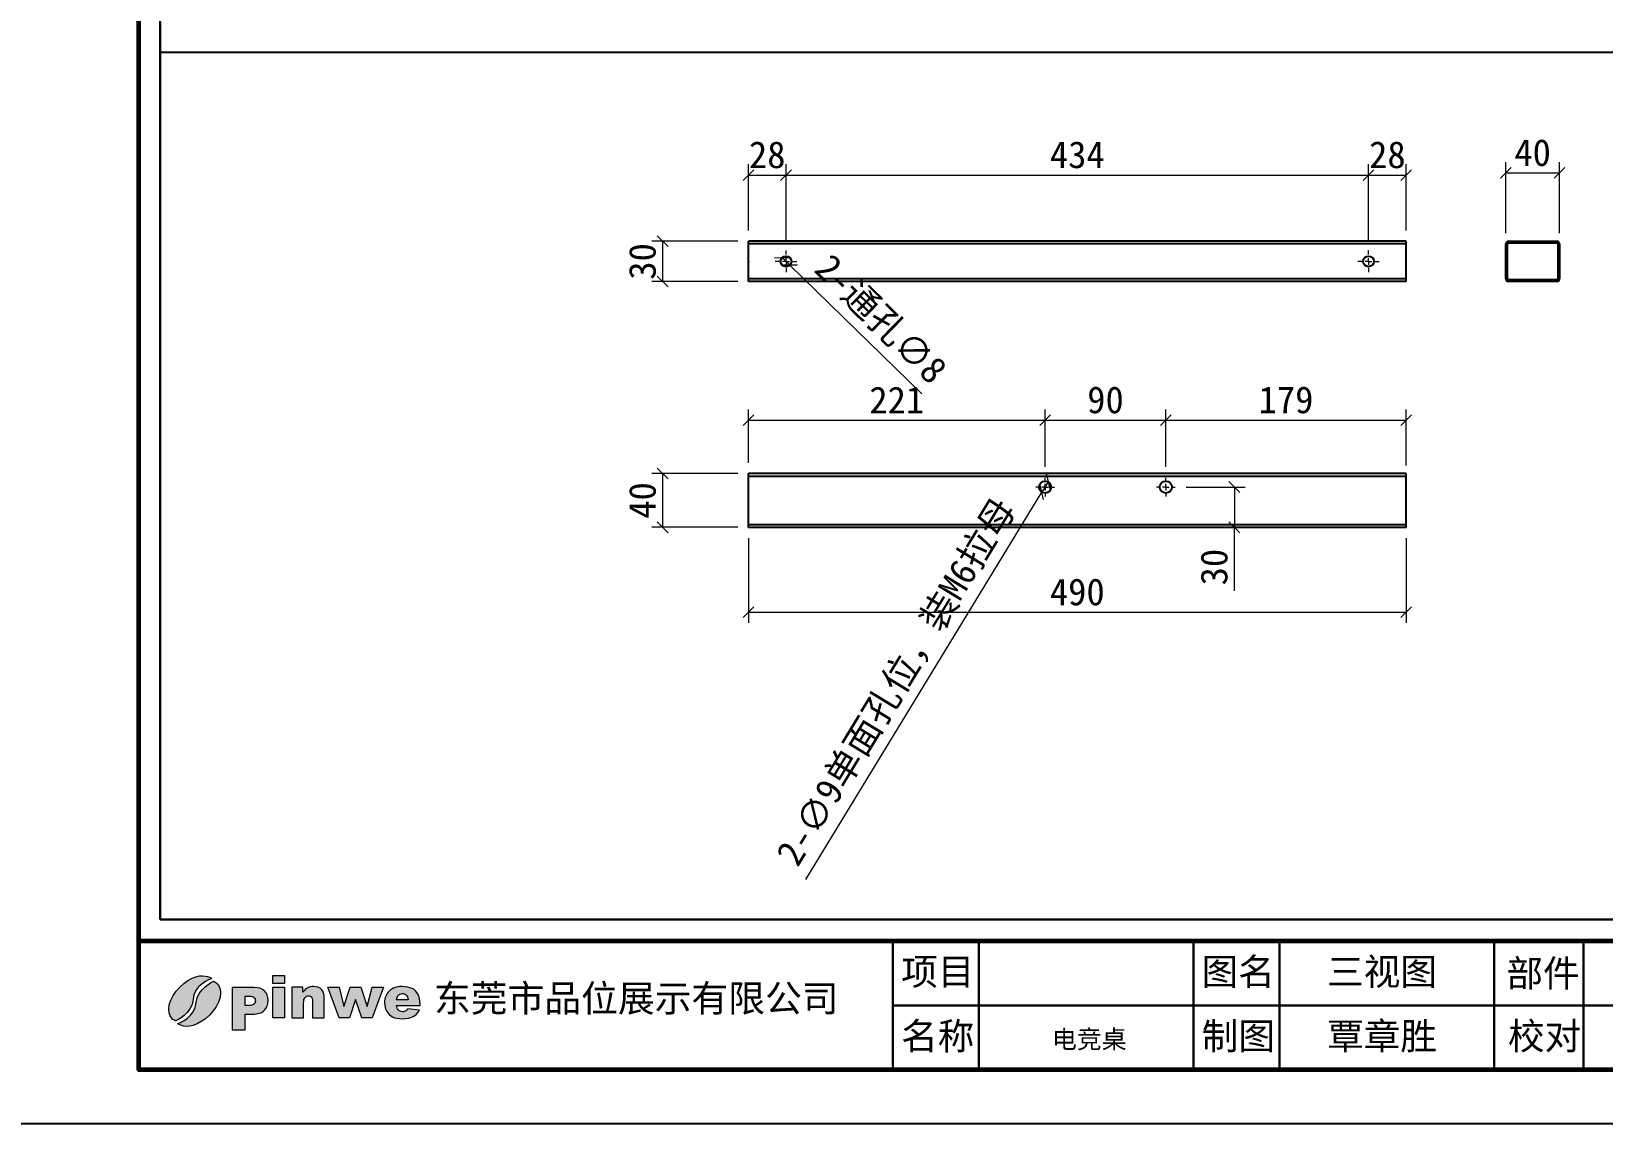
# Model space of a CAD drawing. Header units: inches. Extents: x 21728 to 86065, y -20660 to 1996.
# Drawn here: x 79017 to 80188, y -10313 to -9500 of the extents above; entities that cross this region are included whole.
import ezdxf

# ---------------------------------------------------------------- set-up
doc = ezdxf.new("R2010")
doc.units = ezdxf.units.IN
doc.header["$MEASUREMENT"] = 0
doc.layers.add('_U+56FE_U+5C42 1', color=7, linetype='Continuous')
doc.layers.add('图框', color=5, linetype='Continuous', lineweight=60)
doc.layers.add('轮廓线', color=7, linetype='Continuous', lineweight=30)
doc.styles.get("Standard").update_dxf_attribs({"font": 'arial.ttf'})
doc.styles.add('宋体', font='')
doc.styles.add('样式 1', font='')
doc.styles.get('宋体').set_extended_font_data('SimSun')
doc.styles.get('样式 1').set_extended_font_data('SimSun')
doc.dimstyles.new('1-8', dxfattribs={"dimscale": 8, "dimtxt": 2.5, "dimasz": 1, "dimexe": 1, "dimexo": 1, "dimtad": 1, "dimdec": 1, "dimdsep": 46, "dimtxsty": '宋体', "dimblk": 'OBLIQUE', "dimcen": 2.5, "dimclrd": 3, "dimclre": 3, "dimclrt": 256, "dimadec": 0, "dimazin": 0, "dimtfac": 1, "dimtdec": 1, "dimtmove": 1, "dimatfit": 3, "dimfxl": 0, "dimlwd": 9, "dimlwe": 9, "dimarcsym": 0})

# ---------------------------------------------------------------- blocks, each defined once
blk = doc.blocks.new('SW_CENTERMARKSYMBOL_0')
at = {"color": 0, "linetype": 'Continuous', "lineweight": 18}
for p, q in [((-5, 0), (-8, 0)), ((0, 0), (-2.5, 0)), ((0, 5), (0, 8)), ((0, 0), (0, 2.5)), ((0, 0), (0, -2.5)), ((0, 0), (2.5, 0)), ((5, 0), (8, 0)), ((0, -5), (0, -8))]:
    blk.add_line(p, q, dxfattribs=at)
blk = doc.blocks.new('SW_CENTERMARKSYMBOL_1')
at = {"color": 0, "linetype": 'Continuous', "lineweight": 18}
for p, q in [((-5, 0), (-8, 0)), ((0, 0), (-2.5, 0)), ((0, 5), (0, 8)), ((0, 0), (0, 2.5)), ((0, 0), (0, -2.5)), ((0, 0), (2.5, 0)), ((5, 0), (8, 0)), ((0, -5), (0, -8))]:
    blk.add_line(p, q, dxfattribs=at)
blk = doc.blocks.new('SW_CENTERMARKSYMBOL_2')
at = {"color": 0, "linetype": 'Continuous', "lineweight": 18}
for p, q in [((-5, 0), (-7, 0)), ((0, 0), (-2.5, 0)), ((0, 5), (0, 7)), ((0, 0), (0, 2.5)), ((0, 0), (0, -2.5)), ((0, 0), (2.5, 0)), ((5, 0), (7, 0)), ((0, -5), (0, -7))]:
    blk.add_line(p, q, dxfattribs=at)
blk = doc.blocks.new('SW_CENTERMARKSYMBOL_3')
at = {"color": 0, "linetype": 'Continuous', "lineweight": 18}
for p, q in [((-5, 0), (-7, 0)), ((0, 0), (-2.5, 0)), ((0, 5), (0, 7)), ((0, 0), (0, 2.5)), ((0, 0), (0, -2.5)), ((0, 0), (2.5, 0)), ((5, 0), (7, 0)), ((0, -5), (0, -7))]:
    blk.add_line(p, q, dxfattribs=at)
blk = doc.blocks.new('_Oblique')
at = {"color": 0, "linetype": 'ByBlock', "lineweight": -2}
blk.add_line((-0.5, -0.5), (0.5, 0.5), dxfattribs=at)
blk = doc.blocks.new('*D271')
at = {"color": 3, "lineweight": 9, "transparency": 16777216}
for p, q in [((79551.4, -9877.4), (79551.4, -9940.6)), ((80041.4, -9877.4), (80041.4, -9940.6)), ((79551.4, -9932.6), (80041.4, -9932.6))]:
    blk.add_line(p, q, dxfattribs=at)
at = {"layer": 'Defpoints', "color": 0, "transparency": 16777216}
for p in [(79551.4, -9869.4), (80041.4, -9869.4), (80041.4, -9932.6)]:
    blk.add_point(p, dxfattribs=at)
at = {"color": 3, "lineweight": 9, "transparency": 16777216, "xscale": 8, "yscale": 8, "zscale": 8, "rotation": 180}
blk.add_blockref('_Oblique', (79551.4, -9932.6), dxfattribs=at)
at = {"color": 3, "lineweight": 9, "transparency": 16777216, "xscale": 8, "yscale": 8, "zscale": 8}
blk.add_blockref('_Oblique', (80041.4, -9932.6), dxfattribs=at)
at = {"transparency": 16777216, "insert": (79796.4, -9917.6), "char_height": 20, "attachment_point": 5, "style": '宋体'}
blk.add_mtext('490', dxfattribs=at)
blk = doc.blocks.new('*D272')
at = {"color": 3, "lineweight": 9, "transparency": 16777216}
for p, q in [((79543.4, -9829.4), (79479.5, -9829.4)), ((79487.5, -9869.4), (79487.5, -9829.4)), ((79543.4, -9869.4), (79479.5, -9869.4))]:
    blk.add_line(p, q, dxfattribs=at)
at = {"layer": 'Defpoints', "color": 0, "transparency": 16777216}
for p in [(79487.5, -9829.4), (79551.4, -9829.4), (79551.4, -9869.4)]:
    blk.add_point(p, dxfattribs=at)
at = {"color": 3, "lineweight": 9, "transparency": 16777216, "xscale": 8, "yscale": 8, "zscale": 8}
for p, rotation in [((79487.5, -9829.4), 90), ((79487.5, -9869.4), 270)]:
    blk.add_blockref('_Oblique', p, dxfattribs=dict(at, rotation=rotation))
at = {"transparency": 16777216, "insert": (79472.5, -9849.4), "char_height": 20, "attachment_point": 5, "rotation": 90, "style": '宋体'}
blk.add_mtext('40', dxfattribs=at)
blk = doc.blocks.new('*D273')
at = {"color": 3, "lineweight": 9, "transparency": 16777216}
for p, q in [((79543.4, -9656.4), (79479.5, -9656.4)), ((79487.5, -9686.4), (79487.5, -9656.4)), ((79543.4, -9686.4), (79479.5, -9686.4))]:
    blk.add_line(p, q, dxfattribs=at)
at = {"layer": 'Defpoints', "color": 0, "transparency": 16777216}
for p in [(79487.5, -9656.4), (79551.4, -9656.4), (79551.4, -9686.4)]:
    blk.add_point(p, dxfattribs=at)
at = {"color": 3, "lineweight": 9, "transparency": 16777216, "xscale": 8, "yscale": 8, "zscale": 8}
for p, rotation in [((79487.5, -9656.4), 90), ((79487.5, -9686.4), 270)]:
    blk.add_blockref('_Oblique', p, dxfattribs=dict(at, rotation=rotation))
at = {"transparency": 16777216, "insert": (79472.5, -9671.4), "char_height": 20, "attachment_point": 5, "rotation": 90, "style": '宋体'}
blk.add_mtext('30', dxfattribs=at)
blk = doc.blocks.new('*D246')
at = {"color": 3, "lineweight": 9, "transparency": 16777216}
for p, q in [((79551.4, -9648.4), (79551.4, -9599.1)), ((79551.4, -9607.1), (79579.4, -9607.1)), ((79579.4, -9655.4), (79579.4, -9599.1))]:
    blk.add_line(p, q, dxfattribs=at)
at = {"layer": 'Defpoints', "color": 0, "transparency": 16777216}
for p in [(79579.4, -9607.1), (79551.4, -9656.4), (79579.4, -9663.4)]:
    blk.add_point(p, dxfattribs=at)
at = {"color": 3, "lineweight": 9, "transparency": 16777216, "xscale": 8, "yscale": 8, "zscale": 8, "rotation": 180}
blk.add_blockref('_Oblique', (79551.4, -9607.1), dxfattribs=at)
at = {"color": 3, "lineweight": 9, "transparency": 16777216, "xscale": 8, "yscale": 8, "zscale": 8}
blk.add_blockref('_Oblique', (79579.4, -9607.1), dxfattribs=at)
at = {"transparency": 16777216, "insert": (79565.4, -9592.1), "char_height": 20, "attachment_point": 5, "style": '宋体'}
blk.add_mtext('28', dxfattribs=at)
blk = doc.blocks.new('*D247')
at = {"color": 3, "lineweight": 9, "transparency": 16777216}
for p, q in [((79579.4, -9655.4), (79579.4, -9599.1)), ((79579.4, -9607.1), (80013.4, -9607.1)), ((80013.4, -9655.4), (80013.4, -9599.1))]:
    blk.add_line(p, q, dxfattribs=at)
at = {"layer": 'Defpoints', "color": 0, "transparency": 16777216}
for p in [(80013.4, -9607.1), (79579.4, -9663.4), (80013.4, -9663.4)]:
    blk.add_point(p, dxfattribs=at)
at = {"color": 3, "lineweight": 9, "transparency": 16777216, "xscale": 8, "yscale": 8, "zscale": 8, "rotation": 180}
blk.add_blockref('_Oblique', (79579.4, -9607.1), dxfattribs=at)
at = {"color": 3, "lineweight": 9, "transparency": 16777216, "xscale": 8, "yscale": 8, "zscale": 8}
blk.add_blockref('_Oblique', (80013.4, -9607.1), dxfattribs=at)
at = {"transparency": 16777216, "insert": (79796.4, -9592.1), "char_height": 20, "attachment_point": 5, "style": '宋体'}
blk.add_mtext('434', dxfattribs=at)
blk = doc.blocks.new('*D248')
at = {"color": 3, "lineweight": 9, "transparency": 16777216}
for p, q in [((80013.4, -9655.4), (80013.4, -9599.1)), ((80013.4, -9607.1), (80041.4, -9607.1)), ((80041.4, -9648.4), (80041.4, -9599.1))]:
    blk.add_line(p, q, dxfattribs=at)
at = {"layer": 'Defpoints', "color": 0, "transparency": 16777216}
for p in [(80041.4, -9607.1), (80041.4, -9656.4), (80013.4, -9663.4)]:
    blk.add_point(p, dxfattribs=at)
at = {"color": 3, "lineweight": 9, "transparency": 16777216, "xscale": 8, "yscale": 8, "zscale": 8, "rotation": 180}
blk.add_blockref('_Oblique', (80013.4, -9607.1), dxfattribs=at)
at = {"color": 3, "lineweight": 9, "transparency": 16777216, "xscale": 8, "yscale": 8, "zscale": 8}
blk.add_blockref('_Oblique', (80041.4, -9607.1), dxfattribs=at)
at = {"transparency": 16777216, "insert": (80027.4, -9592.1), "char_height": 20, "attachment_point": 5, "style": '宋体'}
blk.add_mtext('28', dxfattribs=at)
blk = doc.blocks.new('*D249')
at = {"color": 3, "lineweight": 9, "transparency": 16777216}
for p in [(79576.5, -9668.6), (79680.5, -9770.1)]:
    blk.add_line(p, (79582.2, -9674.2), dxfattribs=at)
at = {"layer": 'Defpoints', "color": 0, "transparency": 16777216}
for p in [(79576.5, -9668.6), (79582.2, -9674.2)]:
    blk.add_point(p, dxfattribs=at)
at = {"color": 3, "lineweight": 9, "transparency": 16777216, "xscale": 8, "yscale": 8, "zscale": 8}
for p, rotation in [((79576.5, -9668.6), 315.6788580411176), ((79582.2, -9674.2), 135.6788580411176)]:
    blk.add_blockref('_Oblique', p, dxfattribs=dict(at, rotation=rotation))
at = {"transparency": 16777216, "insert": (79649.5, -9714.9), "char_height": 20, "attachment_point": 5, "rotation": 315.6789, "style": '宋体'}
blk.add_mtext('2-通孔∅8', dxfattribs=at)
blk = doc.blocks.new('*D290')
at = {"color": 3, "lineweight": 9, "transparency": 16777216}
for p, q in [((79551.4, -9821.4), (79551.4, -9781.6)), ((79772.4, -9824.4), (79772.4, -9781.6)), ((79551.4, -9789.6), (79772.4, -9789.6))]:
    blk.add_line(p, q, dxfattribs=at)
at = {"layer": 'Defpoints', "color": 0, "transparency": 16777216}
for p in [(79772.4, -9789.6), (79551.4, -9829.4), (79772.4, -9832.4)]:
    blk.add_point(p, dxfattribs=at)
at = {"color": 3, "lineweight": 9, "transparency": 16777216, "xscale": 8, "yscale": 8, "zscale": 8, "rotation": 180}
blk.add_blockref('_Oblique', (79551.4, -9789.6), dxfattribs=at)
at = {"color": 3, "lineweight": 9, "transparency": 16777216, "xscale": 8, "yscale": 8, "zscale": 8}
blk.add_blockref('_Oblique', (79772.4, -9789.6), dxfattribs=at)
at = {"transparency": 16777216, "insert": (79661.9, -9774.6), "char_height": 20, "attachment_point": 5, "style": '宋体'}
blk.add_mtext('221', dxfattribs=at)
blk = doc.blocks.new('*D291')
at = {"color": 3, "lineweight": 9, "transparency": 16777216}
for p, q in [((79772.4, -9824.4), (79772.4, -9781.6)), ((79862.4, -9824.4), (79862.4, -9781.6)), ((79772.4, -9789.6), (79862.4, -9789.6))]:
    blk.add_line(p, q, dxfattribs=at)
at = {"layer": 'Defpoints', "color": 0, "transparency": 16777216}
for p in [(79862.4, -9789.6), (79772.4, -9832.4), (79862.4, -9832.4)]:
    blk.add_point(p, dxfattribs=at)
at = {"color": 3, "lineweight": 9, "transparency": 16777216, "xscale": 8, "yscale": 8, "zscale": 8, "rotation": 180}
blk.add_blockref('_Oblique', (79772.4, -9789.6), dxfattribs=at)
at = {"color": 3, "lineweight": 9, "transparency": 16777216, "xscale": 8, "yscale": 8, "zscale": 8}
blk.add_blockref('_Oblique', (79862.4, -9789.6), dxfattribs=at)
at = {"transparency": 16777216, "insert": (79817.4, -9774.6), "char_height": 20, "attachment_point": 5, "style": '宋体'}
blk.add_mtext('90', dxfattribs=at)
blk = doc.blocks.new('*D292')
at = {"color": 3, "lineweight": 9, "transparency": 16777216}
for p, q in [((79862.4, -9824.4), (79862.4, -9781.6)), ((80041.4, -9823.4), (80041.4, -9781.6)), ((79862.4, -9789.6), (80041.4, -9789.6))]:
    blk.add_line(p, q, dxfattribs=at)
at = {"layer": 'Defpoints', "color": 0, "transparency": 16777216}
for p in [(80041.4, -9789.6), (80041.4, -9831.4), (79862.4, -9832.4)]:
    blk.add_point(p, dxfattribs=at)
at = {"color": 3, "lineweight": 9, "transparency": 16777216, "xscale": 8, "yscale": 8, "zscale": 8, "rotation": 180}
blk.add_blockref('_Oblique', (79862.4, -9789.6), dxfattribs=at)
at = {"color": 3, "lineweight": 9, "transparency": 16777216, "xscale": 8, "yscale": 8, "zscale": 8}
blk.add_blockref('_Oblique', (80041.4, -9789.6), dxfattribs=at)
at = {"transparency": 16777216, "insert": (79951.9, -9774.6), "char_height": 20, "attachment_point": 5, "style": '宋体'}
blk.add_mtext('179', dxfattribs=at)
blk = doc.blocks.new('*D293')
at = {"color": 3, "lineweight": 9, "transparency": 16777216}
for p, q in [((79877.4, -9839.4), (79921.4, -9839.4)), ((79913.4, -9839.4), (79913.4, -9869.4)), ((79887.4, -9869.4), (79921.4, -9869.4)), ((79913.4, -9916.8), (79913.4, -9869.4))]:
    blk.add_line(p, q, dxfattribs=at)
at = {"layer": 'Defpoints', "color": 0, "transparency": 16777216}
for p in [(79869.4, -9839.4), (79879.4, -9869.4), (79913.4, -9869.4)]:
    blk.add_point(p, dxfattribs=at)
at = {"color": 3, "lineweight": 9, "transparency": 16777216, "xscale": 8, "yscale": 8, "zscale": 8}
for p, rotation in [((79913.4, -9839.4), 90), ((79913.4, -9869.4), 270)]:
    blk.add_blockref('_Oblique', p, dxfattribs=dict(at, rotation=rotation))
at = {"transparency": 16777216, "insert": (79898.4, -9899), "char_height": 20, "attachment_point": 5, "rotation": 90, "style": '宋体'}
blk.add_mtext('30', dxfattribs=at)
blk = doc.blocks.new('*D286')
at = {"color": 3, "lineweight": 9, "transparency": 16777216}
for p in [(79594.2, -10131.7), (79774.7, -9835.6)]:
    blk.add_line(p, (79770, -9843.3), dxfattribs=at)
at = {"layer": 'Defpoints', "color": 0, "transparency": 16777216}
for p in [(79770, -9843.3), (79774.7, -9835.6)]:
    blk.add_point(p, dxfattribs=at)
at = {"color": 3, "lineweight": 9, "transparency": 16777216, "xscale": 8, "yscale": 8, "zscale": 8}
for p, rotation in [((79774.7, -9835.6), 238.6290018372846), ((79770, -9843.3), 58.62900183728456)]:
    blk.add_blockref('_Oblique', p, dxfattribs=dict(at, rotation=rotation))
at = {"transparency": 16777216, "insert": (79662.4, -9984.9), "char_height": 20, "attachment_point": 5, "rotation": 58.629, "style": '宋体'}
blk.add_mtext('2-∅9单面孔位，装M6拉母', dxfattribs=at)
blk = doc.blocks.new('*D274')
at = {"color": 3, "lineweight": 9, "transparency": 16777216}
for p, q in [((80115.6, -9650.4), (80115.6, -9597.5)), ((80155.6, -9650.4), (80155.6, -9597.5)), ((80115.6, -9605.5), (80155.6, -9605.5))]:
    blk.add_line(p, q, dxfattribs=at)
at = {"layer": 'Defpoints', "color": 0, "transparency": 16777216}
for p in [(80155.6, -9605.5), (80115.6, -9658.4), (80155.6, -9658.4)]:
    blk.add_point(p, dxfattribs=at)
at = {"color": 3, "lineweight": 9, "transparency": 16777216, "xscale": 8, "yscale": 8, "zscale": 8, "rotation": 180}
blk.add_blockref('_Oblique', (80115.6, -9605.5), dxfattribs=at)
at = {"color": 3, "lineweight": 9, "transparency": 16777216, "xscale": 8, "yscale": 8, "zscale": 8}
blk.add_blockref('_Oblique', (80155.6, -9605.5), dxfattribs=at)
at = {"transparency": 16777216, "insert": (80135.6, -9590.5), "char_height": 20, "attachment_point": 5, "style": '宋体'}
blk.add_mtext('40', dxfattribs=at)

msp = doc.modelspace()

# ---------------------------------------------------------------- hatches: boundary and pattern name
h = msp.add_hatch(color=256)
h.dxf.hatch_style = 1
edge = h.paths.add_edge_path()
edge.add_spline(control_points=[(79306.78, -10225.47), (79306.78, -10225.47), (79289.21, -10225.47), (79289.21, -10225.47), (79289.37, -10226.87), (79289.74, -10227.92), (79290.35, -10228.61), (79291.2, -10229.6), (79292.3, -10230.09), (79293.67, -10230.09), (79294.54, -10230.09), (79295.36, -10229.88), (79296.13, -10229.45), (79296.6, -10229.18), (79297.12, -10228.71), (79297.66, -10228.02), (79297.66, -10228.02), (79306.29, -10228.82), (79306.29, -10228.82), (79304.97, -10231.11), (79303.38, -10232.76), (79301.52, -10233.75), (79299.65, -10234.75), (79296.97, -10235.25), (79293.49, -10235.25), (79290.45, -10235.25), (79288.08, -10234.82), (79286.34, -10233.96), (79284.6, -10233.11), (79283.17, -10231.75), (79282.02, -10229.89), (79280.88, -10228.03), (79280.31, -10225.84), (79280.31, -10223.33), (79280.31, -10219.76), (79281.46, -10216.86), (79283.75, -10214.65), (79286.03, -10212.44), (79289.19, -10211.33), (79293.22, -10211.33), (79296.49, -10211.33), (79299.07, -10211.83), (79300.96, -10212.82), (79302.86, -10213.81), (79304.3, -10215.24), (79305.3, -10217.13), (79306.29, -10219.01), (79306.78, -10221.46), (79306.78, -10224.48), (79306.78, -10224.48), (79306.78, -10225.47), (79306.78, -10225.47)], knot_values=[0, 0, 0, 0, 1, 1, 1, 2, 2, 2, 3, 3, 3, 4, 4, 4, 5, 5, 5, 6, 6, 6, 7, 7, 7, 8, 8, 8, 9, 9, 9, 10, 10, 10, 11, 11, 11, 12, 12, 12, 13, 13, 13, 14, 14, 14, 15, 15, 15, 16, 16, 16, 17, 17, 17, 17], degree=3, periodic=0)
edge = h.paths.add_edge_path(flags=16)
edge.add_spline(control_points=[(79297.88, -10221.29), (79297.71, -10219.58), (79297.25, -10218.36), (79296.51, -10217.63), (79295.77, -10216.9), (79294.8, -10216.53), (79293.59, -10216.53), (79292.19, -10216.53), (79291.08, -10217.09), (79290.24, -10218.2), (79289.71, -10218.89), (79289.38, -10219.91), (79289.23, -10221.29), (79289.23, -10221.29), (79297.88, -10221.29), (79297.88, -10221.29)], knot_values=[0, 0, 0, 0, 1, 1, 1, 2, 2, 2, 3, 3, 3, 4, 4, 4, 5, 5, 5, 5], degree=3, periodic=0)
h.paths.add_polyline_path([(79237.93, -10211.86), (79246.4, -10211.86), (79250.07, -10226.21), (79254.74, -10211.86), (79262.58, -10211.86), (79267.41, -10226.23), (79271.1, -10211.86), (79279.51, -10211.86), (79271.1, -10234.72), (79263.32, -10234.72), (79258.7, -10220.96), (79254.23, -10234.72), (79246.41, -10234.72)])
edge = h.paths.add_edge_path()
edge.add_spline(control_points=[(79211.27, -10211.86), (79211.27, -10211.86), (79219.43, -10211.86), (79219.43, -10211.86), (79219.43, -10211.86), (79219.43, -10215.58), (79219.43, -10215.58), (79220.65, -10214.06), (79221.87, -10212.97), (79223.12, -10212.32), (79224.37, -10211.66), (79225.88, -10211.33), (79227.67, -10211.33), (79230.09, -10211.33), (79231.98, -10212.05), (79233.35, -10213.5), (79234.72, -10214.94), (79235.4, -10217.17), (79235.4, -10220.18), (79235.4, -10220.18), (79235.4, -10234.72), (79235.4, -10234.72), (79235.4, -10234.72), (79226.59, -10234.72), (79226.59, -10234.72), (79226.59, -10234.72), (79226.59, -10222.14), (79226.59, -10222.14), (79226.59, -10220.71), (79226.33, -10219.69), (79225.8, -10219.1), (79225.27, -10218.5), (79224.53, -10218.2), (79223.58, -10218.2), (79222.53, -10218.2), (79221.67, -10218.61), (79221.01, -10219.41), (79220.36, -10220.21), (79220.03, -10221.65), (79220.03, -10223.74), (79220.03, -10223.74), (79220.03, -10234.72), (79220.03, -10234.72), (79220.03, -10234.72), (79211.27, -10234.72), (79211.27, -10234.72), (79211.27, -10234.72), (79211.27, -10211.86), (79211.27, -10211.86)], knot_values=[0, 0, 0, 0, 1, 1, 1, 2, 2, 2, 3, 3, 3, 4, 4, 4, 5, 5, 5, 6, 6, 6, 7, 7, 7, 8, 8, 8, 9, 9, 9, 10, 10, 10, 11, 11, 11, 12, 12, 12, 13, 13, 13, 14, 14, 14, 15, 15, 15, 16, 16, 16, 16], degree=3, periodic=0)
h.paths.add_polyline_path([(79197.06, -10203.18), (79205.83, -10203.18), (79205.83, -10209.13), (79197.06, -10209.13)])
h.paths.add_polyline_path([(79197.06, -10211.86), (79205.83, -10211.86), (79205.83, -10234.72), (79197.06, -10234.72)])
edge = h.paths.add_edge_path()
edge.add_spline(control_points=[(79166.79, -10212.02), (79166.79, -10212.02), (79182.99, -10212.02), (79182.99, -10212.02), (79186.52, -10212.02), (79189.17, -10212.85), (79190.93, -10214.53), (79192.68, -10216.22), (79193.56, -10218.61), (79193.56, -10221.71), (79193.56, -10224.9), (79192.6, -10227.39), (79190.69, -10229.19), (79188.77, -10230.98), (79185.84, -10231.88), (79181.91, -10231.88), (79181.91, -10231.88), (79176.56, -10231.88), (79176.56, -10231.88), (79176.56, -10231.88), (79176.56, -10243.55), (79176.56, -10243.55), (79176.56, -10243.55), (79166.79, -10243.55), (79166.79, -10243.55), (79166.79, -10243.55), (79166.79, -10212.02), (79166.79, -10212.02)], knot_values=[0, 0, 0, 0, 1, 1, 1, 2, 2, 2, 3, 3, 3, 4, 4, 4, 5, 5, 5, 6, 6, 6, 7, 7, 7, 8, 8, 8, 9, 9, 9, 9], degree=3, periodic=0)
edge = h.paths.add_edge_path(flags=16)
edge.add_spline(control_points=[(79176.56, -10225.49), (79176.56, -10225.49), (79178.96, -10225.49), (79178.96, -10225.49), (79180.86, -10225.49), (79182.19, -10225.16), (79182.95, -10224.51), (79183.71, -10223.86), (79184.1, -10223.02), (79184.1, -10222), (79184.1, -10221.01), (79183.77, -10220.17), (79183.1, -10219.48), (79182.44, -10218.79), (79181.19, -10218.45), (79179.35, -10218.45), (79179.35, -10218.45), (79176.56, -10218.45), (79176.56, -10218.45), (79176.56, -10218.45), (79176.56, -10225.49), (79176.56, -10225.49)], knot_values=[0, 0, 0, 0, 1, 1, 1, 2, 2, 2, 3, 3, 3, 4, 4, 4, 5, 5, 5, 6, 6, 6, 7, 7, 7, 7], degree=3, periodic=0)
edge = h.paths.add_edge_path()
edge.add_spline(control_points=[(79126, -10238.81), (79126, -10238.81), (79130.35, -10242.55), (79137.82, -10240.31), (79145.29, -10238.07), (79155.63, -10229.06), (79157.74, -10219.28), (79159.84, -10209.5), (79152.83, -10207.36), (79152.83, -10207.36), (79152.83, -10207.36), (79140.6, -10213.07), (79139.99, -10223.32), (79139.38, -10233.58), (79127.9, -10238.68), (79126, -10238.81)], knot_values=[0, 0, 0, 0, 1, 1, 1, 2, 2, 2, 3, 3, 3, 4, 4, 4, 5, 5, 5, 5], degree=3, periodic=0)
edge = h.paths.add_edge_path()
edge.add_spline(control_points=[(79151.61, -10205.49), (79151.61, -10205.49), (79147.26, -10201.76), (79139.79, -10204), (79132.32, -10206.24), (79121.98, -10215.24), (79119.87, -10225.03), (79117.77, -10234.81), (79124.78, -10236.95), (79124.78, -10236.95), (79124.78, -10236.95), (79137.01, -10231.24), (79137.62, -10220.98), (79138.23, -10210.73), (79149.71, -10205.63), (79151.61, -10205.49)], knot_values=[0, 0, 0, 0, 1, 1, 1, 2, 2, 2, 3, 3, 3, 4, 4, 4, 5, 5, 5, 5], degree=3, periodic=0)

# ---------------------------------------------------------------- linework, layer by layer
at = {"color": 1}
msp.add_line((79113.23, -9515.58), (80504.15, -9515.58), dxfattribs=at)
at = {"color": 7, "linetype": 'Continuous', "lineweight": 25}
for p, q in [((80041.38, -9656.38), (79551.38, -9656.38)), ((79551.38, -9658.38), (79551.38, -9656.38)), ((80041.38, -9658.38), (80041.38, -9656.38)), ((80117.65, -9656.38), (80153.65, -9656.38)), ((80041.38, -9658.38), (79551.38, -9658.38)), ((79551.38, -9684.38), (79551.38, -9658.38)), ((80041.38, -9684.38), (80041.38, -9658.38)), ((80115.65, -9684.38), (80115.65, -9658.38)), ((80116.85, -9684.38), (80116.85, -9658.38)), ((80117.65, -9657.58), (80153.65, -9657.58)), ((80154.45, -9658.38), (80154.45, -9684.38)), ((80155.65, -9658.38), (80155.65, -9684.38)), ((80041.38, -9684.38), (79551.38, -9684.38)), ((79551.38, -9686.38), (79551.38, -9684.38)), ((80041.38, -9686.38), (79551.38, -9686.38)), ((80041.38, -9686.38), (80041.38, -9684.38)), ((80153.65, -9685.18), (80117.65, -9685.18)), ((80153.65, -9686.38), (80117.65, -9686.38)), ((80041.38, -9829.44), (79551.38, -9829.44)), ((79551.38, -9831.44), (79551.38, -9829.44)), ((80041.38, -9831.44), (79551.38, -9831.44)), ((79551.38, -9867.44), (79551.38, -9831.44)), ((80041.38, -9831.44), (80041.38, -9829.44)), ((80041.38, -9867.44), (80041.38, -9831.44)), ((80041.38, -9867.44), (79551.38, -9867.44)), ((79551.38, -9869.44), (79551.38, -9867.44)), ((80041.38, -9869.44), (79551.38, -9869.44)), ((80041.38, -9869.44), (80041.38, -9867.44))]:
    msp.add_line(p, q, dxfattribs=at)
at = {"color": 7, "linetype": 'Continuous'}
for q in [(79551.38, -9671.07), (79551.53, -9671.38)]:
    msp.add_line((79551.38, -9671.38), q, dxfattribs=at)
at = {"color": 7, "linetype": 'Continuous', "lineweight": 25}
for centre, radius in [((79579.38, -9671.38), 4), ((80013.38, -9671.38), 4), ((79772.38, -9839.44), 4.5), ((79862.38, -9839.44), 4.5)]:
    msp.add_circle(centre, radius, dxfattribs=at)
for centre, radius, start, end in [((80117.65, -9658.38), 2, 90, 180), ((80153.65, -9658.38), 2, 0, 90), ((80117.65, -9658.38), 0.8, 90, 180), ((80153.65, -9658.38), 0.8, 0, 90), ((80117.65, -9684.38), 2, 180, 270), ((80117.65, -9684.38), 0.8, 180, 270), ((80153.65, -9684.38), 0.8, 270, 0), ((80153.65, -9684.38), 2, 270, 0)]:
    msp.add_arc(centre, radius, start, end, dxfattribs=at)
at = {"color": 7, "linetype": 'Continuous'}
msp.add_point((79551.38, -9671.38), dxfattribs=at)
at = {"layer": '_U+56FE_U+5C42 1', "lineweight": 0}
for points in [[(79197.06, -10203.18), (79205.83, -10203.18), (79205.83, -10209.13), (79197.06, -10209.13), (79197.06, -10203.18)], [(79197.06, -10211.86), (79205.83, -10211.86), (79205.83, -10234.72), (79197.06, -10234.72), (79197.06, -10211.86)], [(79237.93, -10211.86), (79246.4, -10211.86), (79250.07, -10226.21), (79254.74, -10211.86), (79262.58, -10211.86), (79267.41, -10226.23), (79271.1, -10211.86), (79279.51, -10211.86), (79271.1, -10234.72), (79263.32, -10234.72), (79258.7, -10220.96), (79254.23, -10234.72), (79246.41, -10234.72), (79237.93, -10211.86)]]:
    msp.add_lwpolyline(points, dxfattribs=at)
for points, knots in [([(79151.61, -10205.49), (79151.61, -10205.49), (79147.26, -10201.76), (79139.79, -10204), (79132.32, -10206.24), (79121.98, -10215.24), (79119.87, -10225.03), (79117.77, -10234.81), (79124.78, -10236.95), (79124.78, -10236.95), (79124.78, -10236.95), (79137.01, -10231.24), (79137.62, -10220.98), (79138.23, -10210.73), (79149.71, -10205.63), (79151.61, -10205.49)], [0, 0, 0, 0, 1, 1, 1, 2, 2, 2, 3, 3, 3, 4, 4, 4, 5, 5, 5, 5]), ([(79126, -10238.81), (79126, -10238.81), (79130.35, -10242.55), (79137.82, -10240.31), (79145.29, -10238.07), (79155.63, -10229.06), (79157.74, -10219.28), (79159.84, -10209.5), (79152.83, -10207.36), (79152.83, -10207.36), (79152.83, -10207.36), (79140.6, -10213.07), (79139.99, -10223.32), (79139.38, -10233.58), (79127.9, -10238.68), (79126, -10238.81)], [0, 0, 0, 0, 1, 1, 1, 2, 2, 2, 3, 3, 3, 4, 4, 4, 5, 5, 5, 5]), ([(79166.79, -10212.02), (79166.79, -10212.02), (79182.99, -10212.02), (79182.99, -10212.02), (79186.52, -10212.02), (79189.17, -10212.85), (79190.93, -10214.53), (79192.68, -10216.22), (79193.56, -10218.61), (79193.56, -10221.71), (79193.56, -10224.9), (79192.6, -10227.39), (79190.69, -10229.19), (79188.77, -10230.98), (79185.84, -10231.88), (79181.91, -10231.88), (79181.91, -10231.88), (79176.56, -10231.88), (79176.56, -10231.88), (79176.56, -10231.88), (79176.56, -10243.55), (79176.56, -10243.55), (79176.56, -10243.55), (79166.79, -10243.55), (79166.79, -10243.55), (79166.79, -10243.55), (79166.79, -10212.02), (79166.79, -10212.02)], [0, 0, 0, 0, 1, 1, 1, 2, 2, 2, 3, 3, 3, 4, 4, 4, 5, 5, 5, 6, 6, 6, 7, 7, 7, 8, 8, 8, 9, 9, 9, 9]), ([(79211.27, -10211.86), (79211.27, -10211.86), (79219.43, -10211.86), (79219.43, -10211.86), (79219.43, -10211.86), (79219.43, -10215.58), (79219.43, -10215.58), (79220.65, -10214.06), (79221.87, -10212.97), (79223.12, -10212.32), (79224.37, -10211.66), (79225.88, -10211.33), (79227.67, -10211.33), (79230.09, -10211.33), (79231.98, -10212.05), (79233.35, -10213.5), (79234.72, -10214.94), (79235.4, -10217.17), (79235.4, -10220.18), (79235.4, -10220.18), (79235.4, -10234.72), (79235.4, -10234.72), (79235.4, -10234.72), (79226.59, -10234.72), (79226.59, -10234.72), (79226.59, -10234.72), (79226.59, -10222.14), (79226.59, -10222.14), (79226.59, -10220.71), (79226.33, -10219.69), (79225.8, -10219.1), (79225.27, -10218.5), (79224.53, -10218.2), (79223.58, -10218.2), (79222.53, -10218.2), (79221.67, -10218.61), (79221.01, -10219.41), (79220.36, -10220.21), (79220.03, -10221.65), (79220.03, -10223.74), (79220.03, -10223.74), (79220.03, -10234.72), (79220.03, -10234.72), (79220.03, -10234.72), (79211.27, -10234.72), (79211.27, -10234.72), (79211.27, -10234.72), (79211.27, -10211.86), (79211.27, -10211.86)], [0, 0, 0, 0, 1, 1, 1, 2, 2, 2, 3, 3, 3, 4, 4, 4, 5, 5, 5, 6, 6, 6, 7, 7, 7, 8, 8, 8, 9, 9, 9, 10, 10, 10, 11, 11, 11, 12, 12, 12, 13, 13, 13, 14, 14, 14, 15, 15, 15, 16, 16, 16, 16]), ([(79306.78, -10225.47), (79306.78, -10225.47), (79289.21, -10225.47), (79289.21, -10225.47), (79289.37, -10226.87), (79289.74, -10227.92), (79290.35, -10228.61), (79291.2, -10229.6), (79292.3, -10230.09), (79293.67, -10230.09), (79294.54, -10230.09), (79295.36, -10229.88), (79296.13, -10229.45), (79296.6, -10229.18), (79297.12, -10228.71), (79297.66, -10228.02), (79297.66, -10228.02), (79306.29, -10228.82), (79306.29, -10228.82), (79304.97, -10231.11), (79303.38, -10232.76), (79301.52, -10233.75), (79299.65, -10234.75), (79296.97, -10235.25), (79293.49, -10235.25), (79290.45, -10235.25), (79288.08, -10234.82), (79286.34, -10233.96), (79284.6, -10233.11), (79283.17, -10231.75), (79282.02, -10229.89), (79280.88, -10228.03), (79280.31, -10225.84), (79280.31, -10223.33), (79280.31, -10219.76), (79281.46, -10216.86), (79283.75, -10214.65), (79286.03, -10212.44), (79289.19, -10211.33), (79293.22, -10211.33), (79296.49, -10211.33), (79299.07, -10211.83), (79300.96, -10212.82), (79302.86, -10213.81), (79304.3, -10215.24), (79305.3, -10217.13), (79306.29, -10219.01), (79306.78, -10221.46), (79306.78, -10224.48), (79306.78, -10224.48), (79306.78, -10225.47), (79306.78, -10225.47)], [0, 0, 0, 0, 1, 1, 1, 2, 2, 2, 3, 3, 3, 4, 4, 4, 5, 5, 5, 6, 6, 6, 7, 7, 7, 8, 8, 8, 9, 9, 9, 10, 10, 10, 11, 11, 11, 12, 12, 12, 13, 13, 13, 14, 14, 14, 15, 15, 15, 16, 16, 16, 17, 17, 17, 17]), ([(79297.88, -10221.29), (79297.71, -10219.58), (79297.25, -10218.36), (79296.51, -10217.63), (79295.77, -10216.9), (79294.8, -10216.53), (79293.59, -10216.53), (79292.19, -10216.53), (79291.08, -10217.09), (79290.24, -10218.2), (79289.71, -10218.89), (79289.38, -10219.91), (79289.23, -10221.29), (79289.23, -10221.29), (79297.88, -10221.29), (79297.88, -10221.29)], [0, 0, 0, 0, 1, 1, 1, 2, 2, 2, 3, 3, 3, 4, 4, 4, 5, 5, 5, 5]), ([(79176.56, -10225.49), (79176.56, -10225.49), (79178.96, -10225.49), (79178.96, -10225.49), (79180.86, -10225.49), (79182.19, -10225.16), (79182.95, -10224.51), (79183.71, -10223.86), (79184.1, -10223.02), (79184.1, -10222), (79184.1, -10221.01), (79183.77, -10220.17), (79183.1, -10219.48), (79182.44, -10218.79), (79181.19, -10218.45), (79179.35, -10218.45), (79179.35, -10218.45), (79176.56, -10218.45), (79176.56, -10218.45), (79176.56, -10218.45), (79176.56, -10225.49), (79176.56, -10225.49)], [0, 0, 0, 0, 1, 1, 1, 2, 2, 2, 3, 3, 3, 4, 4, 4, 5, 5, 5, 6, 6, 6, 7, 7, 7, 7])]:
    msp.add_open_spline(points, degree=3, knots=knots, dxfattribs=at)
at = {"layer": 'Defpoints'}
msp.add_lwpolyline([(78937.23, -10313.34), (81313.23, -10313.34), (81313.23, -8633.34), (78937.23, -8633.34)], close=True, dxfattribs=at)
at = {"layer": '图框', "color": 32}
msp.add_lwpolyline([(79097.23, -8673.34), (81273.23, -8673.34), (81273.23, -10273.34), (79097.23, -10273.34)], close=True, dxfattribs=at)
msp.add_lwpolyline([(79097.23, -10177.34), (81273.23, -10177.34)], dxfattribs=at)
at = {"layer": '轮廓线'}
for p, q in [((79659.07, -10273.34), (79659.07, -10177.34)), ((79723.07, -10273.34), (79723.07, -10177.34)), ((79883.07, -10273.34), (79883.07, -10177.34)), ((79947.07, -10273.34), (79947.07, -10177.34)), ((80107.07, -10273.34), (80107.07, -10177.34)), ((80173.43, -10273.34), (80173.43, -10177.34)), ((79659.07, -10225.34), (81273.23, -10225.34))]:
    msp.add_line(p, q, dxfattribs=at)
at = {"layer": '轮廓线', "color": 7}
msp.add_lwpolyline([(79113.23, -10161.34), (81257.23, -10161.34), (81257.23, -8689.34), (79113.23, -8689.34)], close=True, dxfattribs=at)

# ---------------------------------------------------------------- block references
at = {"color": 7, "linetype": 'Continuous', "lineweight": 0}
for name, p in [('SW_CENTERMARKSYMBOL_1', (79579.38, -9671.38)), ('SW_CENTERMARKSYMBOL_0', (80013.38, -9671.38)), ('SW_CENTERMARKSYMBOL_3', (79772.38, -9839.44)), ('SW_CENTERMARKSYMBOL_2', (79862.38, -9839.44))]:
    msp.add_blockref(name, p, dxfattribs=at)

# ---------------------------------------------------------------- texts
at = {"insert": (79317.13, -10210.02, 2.58), "char_height": 20.0908, "width": 1329.106, "attachment_point": 1}
msp.add_mtext('{\\fSimSun|b0|i0|c134|p2;东莞市品位展示有限公司}', dxfattribs=at)
at = {"layer": '轮廓线', "attachment_point": 5, "style": '样式 1'}
for s, insert, char_height, width in [('{\\fSimSun|b1|i0|c134|p2;项目}', (79692.47, -10201.34), 20, 149.7729), ('{\\fSimSun|b1|i0|c134|p2;图名}', (79916.22, -10201.34), 20, 149.7729), ('{\\fSimSun|b1|i0|c134|p2;三视图}', (80023.41, -10201.34), 20, 149.7729), ('{\\fSimSun|b1|i0|c134|p2;部件}', (80143.37, -10202.54), 20, 149.7729), ('{\\fSimSun|b1|i0|c134|p2;名称}', (79692.42, -10249.34), 20, 149.7729), ('{\\fSimSun|b1|i0|c134|p2;电竞桌}', (79805.32, -10251.31), 13.6, 176.9097), ('{\\fSimSun|b1|i0|c134|p2;制图}', (79916.42, -10249.34), 20, 149.7729), ('{\\fSimSun|b1|i0|c134|p2;覃章胜}', (80023.41, -10249.34), 20, 149.7729), ('{\\fSimSun|b1|i0|c134|p2;校对}', (80144.52, -10249.34), 20, 149.7729)]:
    msp.add_mtext(s, dxfattribs=dict(at, insert=insert, char_height=char_height, width=width))

# ---------------------------------------------------------------- dimensions: what is measured, and where the dimension line sits
at = {"color": 1}
for base, p1, p2, picture, middle in [((79579.38, -9607.11), (79551.38, -9656.38), (79579.38, -9663.38), '*D246', (79565.38, -9607.11)), ((80041.38, -9607.11), (80013.38, -9663.38), (80041.38, -9656.38), '*D248', (80027.38, -9607.11))]:
    dim = msp.add_linear_dim(base=base, p1=p1, p2=p2, dimstyle='1-8', dxfattribs=at)
    dim.commit()
    dim.dimension.update_dxf_attribs({"geometry": picture, "text_midpoint": middle, "dimtype": 160})
for base, p1, p2, picture, middle in [((80013.38, -9607.11), (79579.38, -9663.38), (80013.38, -9663.38), '*D247', (79796.38, -9592.11)), ((80155.65, -9605.47), (80115.65, -9658.38), (80155.65, -9658.38), '*D274', (80135.65, -9590.47)), ((79772.38, -9789.62), (79551.38, -9829.44), (79772.38, -9832.44), '*D290', (79661.88, -9774.62)), ((79862.38, -9789.62), (79772.38, -9832.44), (79862.38, -9832.44), '*D291', (79817.38, -9774.62)), ((80041.38, -9789.62), (79862.38, -9832.44), (80041.38, -9831.44), '*D292', (79951.88, -9774.62)), ((80041.38, -9932.58), (79551.38, -9869.44), (80041.38, -9869.44), '*D271', (79796.38, -9917.58))]:
    dim = msp.add_linear_dim(base=base, p1=p1, p2=p2, dimstyle='1-8', dxfattribs=at)
    dim.commit()
    dim.dimension.update_dxf_attribs({"geometry": picture, "text_midpoint": middle})
for base, p1, p2, picture, middle in [((79487.52, -9656.38), (79551.38, -9686.38), (79551.38, -9656.38), '*D273', (79487.52, -9671.38)), ((79913.39, -9869.44), (79869.38, -9839.44), (79879.43, -9869.44), '*D293', (79913.39, -9899.03))]:
    dim = msp.add_linear_dim(base=base, p1=p1, p2=p2, angle=90, dimstyle='1-8', dxfattribs=at)
    dim.commit()
    dim.dimension.update_dxf_attribs({"geometry": picture, "text_midpoint": middle, "dimtype": 160})
for p1, p2, text, picture, middle in [((79576.51, -9668.58), (79582.24, -9674.17), '2-通孔<>', '*D249', (79649.54, -9714.95)), ((79774.72, -9835.6), (79770.03, -9843.29), '2-<>单面孔位，装M6拉母', '*D286', (79662.41, -9984.88))]:
    dim = msp.add_diameter_dim_2p(p1=p1, p2=p2, text=text, dimstyle='1-8', dxfattribs=at)
    dim.commit()
    dim.dimension.update_dxf_attribs({"geometry": picture, "text_midpoint": middle})
dim = msp.add_linear_dim(base=(79487.52, -9829.44), p1=(79551.38, -9869.44), p2=(79551.38, -9829.44), angle=90, dimstyle='1-8', dxfattribs=at)
dim.commit()
dim.dimension.update_dxf_attribs({"geometry": '*D272', "text_midpoint": (79472.52, -9849.44)})

doc.saveas('drawing.dxf')
